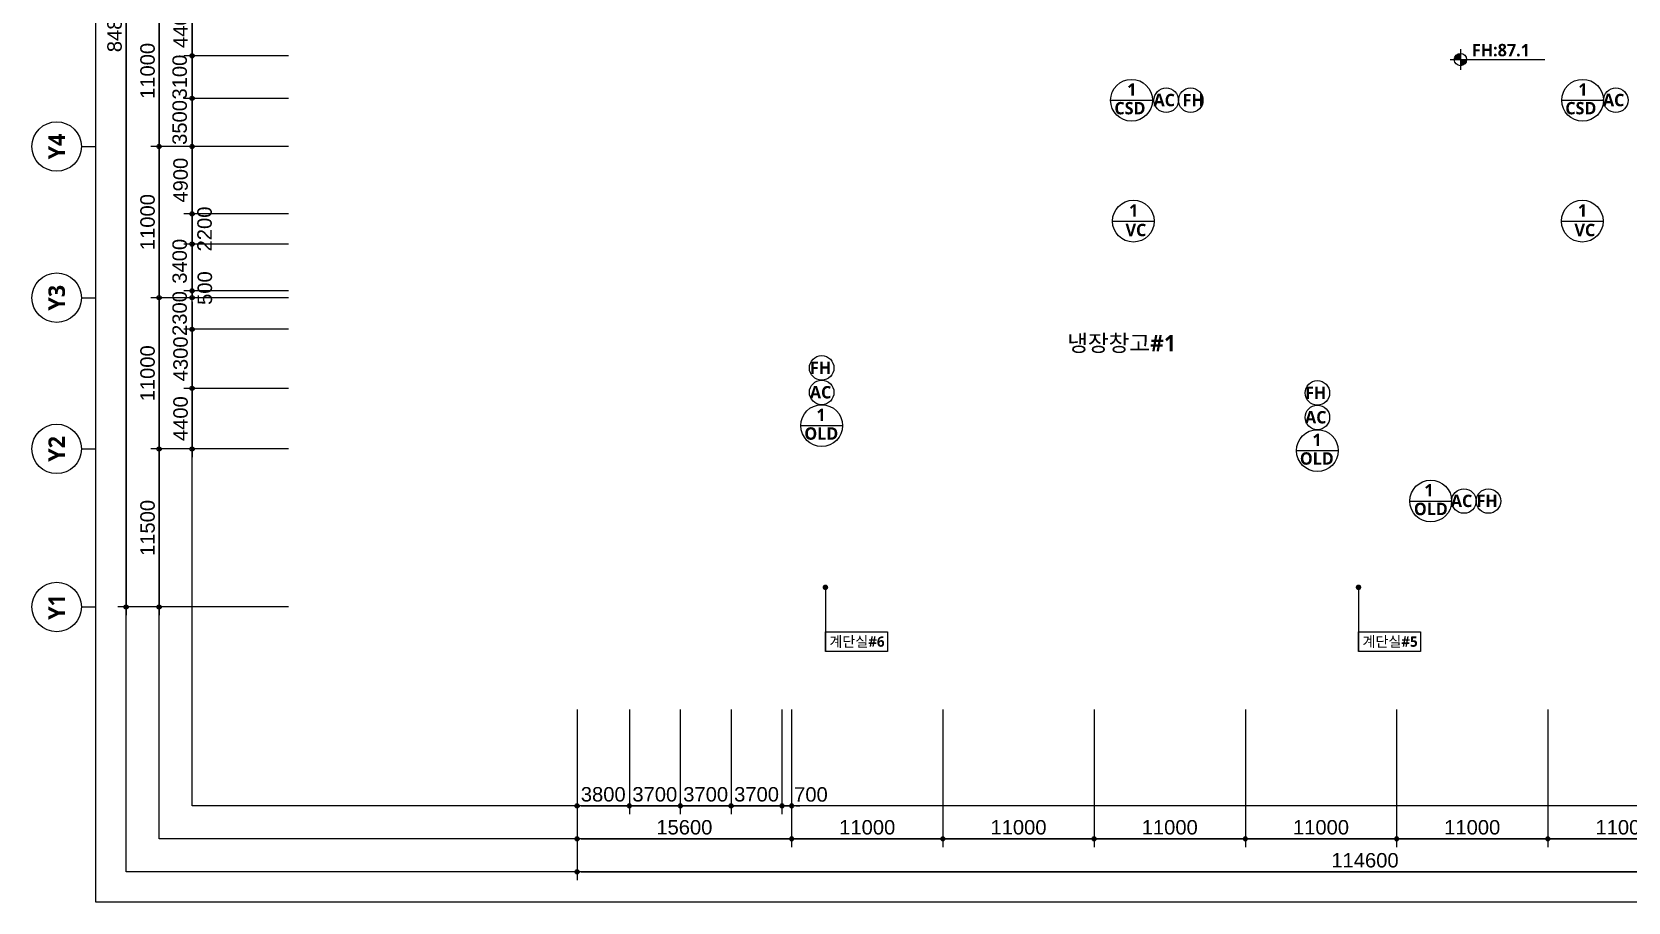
# Model space of a CAD drawing. Header units: millimetres. Extents: x 28132 to 241812, y 7641 to 169666.
# Drawn here: x 28132 to 144216, y 36445 to 99754 of the extents above; entities that cross this region are included whole.
import ezdxf
from ezdxf.enums import TextEntityAlignment as Align

# ---------------------------------------------------------------- set-up
doc = ezdxf.new("R2010")
doc.units = ezdxf.units.MM
doc.header["$LTSCALE"] = 50
doc.header["$MEASUREMENT"] = 0
doc.layers.get('0').update_dxf_attribs({"linetype": 'CONTINUOUS'})
doc.layers.get('Defpoints').update_dxf_attribs({"color": 181, "linetype": 'CONTINUOUS'})
for name, color, linetype in [('0_CSD', 6, 'CONTINUOUS'), ('0_OLD', 3, 'CONTINUOUS'), ('0_VC', 5, 'CONTINUOUS'), ('A-ANNO-TEXT2', 7, 'CONTINUOUS'), ('SYM', 8, 'CONTINUOUS'), ('X-SEC-종$0$A-ST-AXIS-BUB', 7, 'CONTINUOUS')]:
    doc.layers.add(name, color=color, linetype=linetype)
doc.layers.add('A-XXXX-SYMB', color=7, linetype='CONTINUOUS', lineweight=25)
doc.layers.add('Defpoint', color=161, linetype='CONTINUOUS', plot=False)
doc.styles.add('SH_대대리576', font='')
doc.styles.get("Standard").update_dxf_attribs({"font": 'arial.ttf'})
doc.styles.get('SH_대대리576').set_extended_font_data('NanumGothic', bold=True)
doc.dimstyles.new('SHP 600', dxfattribs={"dimscale": 300, "dimtxt": 3.5, "dimasz": 1, "dimexe": 2, "dimexo": 2, "dimgap": 1, "dimtad": 1, "dimdec": 0, "dimzin": 0, "dimdsep": 46, "dimtxsty": 'Standard', "dimblk": 'DIMDOT', "dimcen": 0.09, "dimclrt": 3, "dimadec": 0, "dimazin": 1, "dimtfac": 1, "dimtdec": 0, "dimtix": 1, "dimtmove": 2, "dimatfit": 0, "dimldrblk": 'DIMDOT', "dimfxl": 1, "dimtfillclr": 3, "dimtolj": 1, "dimtzin": 0, "dimarcsym": 0})

# ---------------------------------------------------------------- blocks, each defined once
blk = doc.blocks.new('DIMDOT')
at = {"linetype": 'Continuous'}
blk.add_line((-2, 0), (2, 0), dxfattribs=at)
for radius in [0.5, 0.25]:
    blk.add_circle((0, 0), radius, dxfattribs=at)
blk = doc.blocks.new('*D228')
at = {"color": 0, "lineweight": -2}
for p, q in [((46782, 142716), (34382, 142716)), ((34982, 142416), (34982, 58216)), ((46782, 57916), (34382, 57916))]:
    blk.add_line(p, q, dxfattribs=at)
at = {"layer": 'Defpoints', "color": 0}
for p in [(47382, 142716), (34982, 57916), (47382, 57916)]:
    blk.add_point(p, dxfattribs=at)
at = {"color": 0, "linetype": 'ByBlock', "lineweight": -2, "xscale": 300, "yscale": 300, "zscale": 300}
for p, rotation in [((34982, 142716), 90), ((34982, 57916), 270)]:
    blk.add_blockref('DIMDOT', p, dxfattribs=dict(at, rotation=rotation))
at = {"color": 3, "insert": (34146, 100316), "char_height": 1050, "attachment_point": 5, "rotation": 90}
blk.add_mtext('\\A1;84800', dxfattribs=at)
blk = doc.blocks.new('*D229')
at = {"color": 0, "lineweight": -2}
for p, q in [((46782, 69416), (36782, 69416)), ((37382, 69116), (37382, 58216)), ((46782, 57916), (36782, 57916))]:
    blk.add_line(p, q, dxfattribs=at)
at = {"layer": 'Defpoints', "color": 0}
for p in [(47382, 69416), (37382, 57916), (47382, 57916)]:
    blk.add_point(p, dxfattribs=at)
at = {"color": 0, "linetype": 'ByBlock', "lineweight": -2, "xscale": 300, "yscale": 300, "zscale": 300}
for p, rotation in [((37382, 69416), 90), ((37382, 57916), 270)]:
    blk.add_blockref('DIMDOT', p, dxfattribs=dict(at, rotation=rotation))
at = {"color": 3, "insert": (36546, 63666), "char_height": 1050, "attachment_point": 5, "rotation": 90}
blk.add_mtext('\\A1;11500', dxfattribs=at)
blk = doc.blocks.new('*D230')
at = {"color": 0, "lineweight": -2}
for p, q in [((46782, 80416), (36782, 80416)), ((37382, 80116), (37382, 69716)), ((46782, 69416), (36782, 69416))]:
    blk.add_line(p, q, dxfattribs=at)
at = {"layer": 'Defpoints', "color": 0}
for p in [(47382, 80416), (37382, 69416), (47382, 69416)]:
    blk.add_point(p, dxfattribs=at)
at = {"color": 0, "linetype": 'ByBlock', "lineweight": -2, "xscale": 300, "yscale": 300, "zscale": 300}
for p, rotation in [((37382, 80416), 90), ((37382, 69416), 270)]:
    blk.add_blockref('DIMDOT', p, dxfattribs=dict(at, rotation=rotation))
at = {"color": 3, "insert": (36546, 74916), "char_height": 1050, "attachment_point": 5, "rotation": 90}
blk.add_mtext('\\A1;11000', dxfattribs=at)
blk = doc.blocks.new('*D231')
at = {"color": 0, "lineweight": -2}
for p, q in [((46782, 91416), (36782, 91416)), ((37382, 91116), (37382, 80716)), ((46782, 80416), (36782, 80416))]:
    blk.add_line(p, q, dxfattribs=at)
at = {"layer": 'Defpoints', "color": 0}
for p in [(47382, 91416), (37382, 80416), (47382, 80416)]:
    blk.add_point(p, dxfattribs=at)
at = {"color": 0, "linetype": 'ByBlock', "lineweight": -2, "xscale": 300, "yscale": 300, "zscale": 300}
for p, rotation in [((37382, 91416), 90), ((37382, 80416), 270)]:
    blk.add_blockref('DIMDOT', p, dxfattribs=dict(at, rotation=rotation))
at = {"color": 3, "insert": (36546, 85916), "char_height": 1050, "attachment_point": 5, "rotation": 90}
blk.add_mtext('\\A1;11000', dxfattribs=at)
blk = doc.blocks.new('*D232')
at = {"color": 0, "lineweight": -2}
for p, q in [((46782, 102416), (36782, 102416)), ((37382, 102116), (37382, 91716)), ((46782, 91416), (36782, 91416))]:
    blk.add_line(p, q, dxfattribs=at)
at = {"layer": 'Defpoints', "color": 0}
for p in [(47382, 102416), (37382, 91416), (47382, 91416)]:
    blk.add_point(p, dxfattribs=at)
at = {"color": 0, "linetype": 'ByBlock', "lineweight": -2, "xscale": 300, "yscale": 300, "zscale": 300}
for p, rotation in [((37382, 102416), 90), ((37382, 91416), 270)]:
    blk.add_blockref('DIMDOT', p, dxfattribs=dict(at, rotation=rotation))
at = {"color": 3, "insert": (36546, 96916), "char_height": 1050, "attachment_point": 5, "rotation": 90}
blk.add_mtext('\\A1;11000', dxfattribs=at)
blk = doc.blocks.new('*D242')
at = {"color": 0, "lineweight": -2}
for p, q in [((46782, 102416), (39182, 102416)), ((39782, 102116), (39782, 98316)), ((46782, 98016), (39182, 98016))]:
    blk.add_line(p, q, dxfattribs=at)
at = {"layer": 'Defpoints', "color": 0}
for p in [(47382, 102416), (39782, 98016), (47382, 98016)]:
    blk.add_point(p, dxfattribs=at)
at = {"color": 0, "linetype": 'ByBlock', "lineweight": -2, "xscale": 300, "yscale": 300, "zscale": 300}
for p, rotation in [((39782, 102416), 90), ((39782, 98016), 270)]:
    blk.add_blockref('DIMDOT', p, dxfattribs=dict(at, rotation=rotation))
at = {"color": 3, "insert": (38946, 100216), "char_height": 1050, "attachment_point": 5, "rotation": 90}
blk.add_mtext('\\A1;4400', dxfattribs=at)
blk = doc.blocks.new('*D243')
at = {"color": 0, "lineweight": -2}
for p, q in [((46782, 98016), (39182, 98016)), ((39782, 97716), (39782, 95216)), ((46782, 94916), (39182, 94916))]:
    blk.add_line(p, q, dxfattribs=at)
at = {"layer": 'Defpoints', "color": 0}
for p in [(47382, 98016), (39782, 94916), (47382, 94916)]:
    blk.add_point(p, dxfattribs=at)
at = {"color": 0, "linetype": 'ByBlock', "lineweight": -2, "xscale": 300, "yscale": 300, "zscale": 300}
for p, rotation in [((39782, 98016), 90), ((39782, 94916), 270)]:
    blk.add_blockref('DIMDOT', p, dxfattribs=dict(at, rotation=rotation))
at = {"color": 3, "insert": (38881, 96466), "char_height": 1050, "attachment_point": 5, "rotation": 90}
blk.add_mtext('\\A1;3100', dxfattribs=at)
blk = doc.blocks.new('*D244')
at = {"color": 0, "lineweight": -2}
for p, q in [((46782, 94916), (39182, 94916)), ((39782, 94616), (39782, 91716)), ((46782, 91416), (39182, 91416))]:
    blk.add_line(p, q, dxfattribs=at)
at = {"layer": 'Defpoints', "color": 0}
for p in [(47382, 94916), (39782, 91416), (47382, 91416)]:
    blk.add_point(p, dxfattribs=at)
at = {"color": 0, "linetype": 'ByBlock', "lineweight": -2, "xscale": 300, "yscale": 300, "zscale": 300}
for p, rotation in [((39782, 94916), 90), ((39782, 91416), 270)]:
    blk.add_blockref('DIMDOT', p, dxfattribs=dict(at, rotation=rotation))
at = {"color": 3, "insert": (38881, 93166), "char_height": 1050, "attachment_point": 5, "rotation": 90}
blk.add_mtext('\\A1;3500', dxfattribs=at)
blk = doc.blocks.new('*D245')
at = {"color": 0, "lineweight": -2}
for p, q in [((46782, 91416), (39182, 91416)), ((39782, 91116), (39782, 86816)), ((46782, 86516), (39182, 86516))]:
    blk.add_line(p, q, dxfattribs=at)
at = {"layer": 'Defpoints', "color": 0}
for p in [(47382, 91416), (39782, 86516), (47382, 86516)]:
    blk.add_point(p, dxfattribs=at)
at = {"color": 0, "linetype": 'ByBlock', "lineweight": -2, "xscale": 300, "yscale": 300, "zscale": 300}
for p, rotation in [((39782, 91416), 90), ((39782, 86516), 270)]:
    blk.add_blockref('DIMDOT', p, dxfattribs=dict(at, rotation=rotation))
at = {"color": 3, "insert": (38946, 88966), "char_height": 1050, "attachment_point": 5, "rotation": 90}
blk.add_mtext('\\A1;4900', dxfattribs=at)
blk = doc.blocks.new('*D246')
at = {"color": 0, "lineweight": -2}
for p, q in [((46782, 86516), (39182, 86516)), ((39782, 86216), (39782, 84616)), ((46782, 84316), (39182, 84316))]:
    blk.add_line(p, q, dxfattribs=at)
at = {"layer": 'Defpoints', "color": 0}
for p in [(47382, 86516), (39782, 84316), (47382, 84316)]:
    blk.add_point(p, dxfattribs=at)
at = {"color": 0, "linetype": 'ByBlock', "lineweight": -2, "xscale": 300, "yscale": 300, "zscale": 300}
for p, rotation in [((39782, 86516), 90), ((39782, 84316), 270)]:
    blk.add_blockref('DIMDOT', p, dxfattribs=dict(at, rotation=rotation))
at = {"color": 3, "insert": (40692, 85416), "char_height": 1050, "attachment_point": 5, "rotation": 90}
blk.add_mtext('\\A1;2200', dxfattribs=at)
blk = doc.blocks.new('*D247')
at = {"color": 0, "lineweight": -2}
for p, q in [((46782, 84316), (39182, 84316)), ((39782, 84016), (39782, 81216)), ((46782, 80916), (39182, 80916))]:
    blk.add_line(p, q, dxfattribs=at)
at = {"layer": 'Defpoints', "color": 0}
for p in [(47382, 84316), (39782, 80916), (47382, 80916)]:
    blk.add_point(p, dxfattribs=at)
at = {"color": 0, "linetype": 'ByBlock', "lineweight": -2, "xscale": 300, "yscale": 300, "zscale": 300}
for p, rotation in [((39782, 84316), 90), ((39782, 80916), 270)]:
    blk.add_blockref('DIMDOT', p, dxfattribs=dict(at, rotation=rotation))
at = {"color": 3, "insert": (38881, 83066), "char_height": 1050, "attachment_point": 5, "rotation": 90}
blk.add_mtext('\\A1;3400', dxfattribs=at)
blk = doc.blocks.new('*D248')
at = {"color": 0, "lineweight": -2}
for p, q in [((39782, 81216), (39782, 81516)), ((46782, 80916), (39182, 80916)), ((46782, 80416), (39182, 80416)), ((39782, 80916), (39782, 80416)), ((39782, 80116), (39782, 79816))]:
    blk.add_line(p, q, dxfattribs=at)
at = {"layer": 'Defpoints', "color": 0}
for p in [(39782, 80416), (47382, 80916), (47382, 80416)]:
    blk.add_point(p, dxfattribs=at)
at = {"color": 0, "linetype": 'ByBlock', "lineweight": -2, "xscale": 300, "yscale": 300, "zscale": 300}
for p, rotation in [((39782, 80916), 270), ((39782, 80416), 90)]:
    blk.add_blockref('DIMDOT', p, dxfattribs=dict(at, rotation=rotation))
at = {"color": 3, "insert": (40713, 81116), "char_height": 1050, "attachment_point": 5, "rotation": 90}
blk.add_mtext('\\A1;500', dxfattribs=at)
blk = doc.blocks.new('*D249')
at = {"color": 0, "lineweight": -2}
for p, q in [((46782, 80416), (39182, 80416)), ((39782, 80116), (39782, 78416)), ((46782, 78116), (39182, 78116))]:
    blk.add_line(p, q, dxfattribs=at)
at = {"layer": 'Defpoints', "color": 0}
for p in [(47382, 80416), (39782, 78116), (47382, 78116)]:
    blk.add_point(p, dxfattribs=at)
at = {"color": 0, "linetype": 'ByBlock', "lineweight": -2, "xscale": 300, "yscale": 300, "zscale": 300}
for p, rotation in [((39782, 80416), 90), ((39782, 78116), 270)]:
    blk.add_blockref('DIMDOT', p, dxfattribs=dict(at, rotation=rotation))
at = {"color": 3, "insert": (38881, 79266), "char_height": 1050, "attachment_point": 5, "rotation": 90}
blk.add_mtext('\\A1;2300', dxfattribs=at)
blk = doc.blocks.new('*D250')
at = {"color": 0, "lineweight": -2}
for p, q in [((46782, 78116), (39182, 78116)), ((39782, 77816), (39782, 74116)), ((46782, 73816), (39182, 73816))]:
    blk.add_line(p, q, dxfattribs=at)
at = {"layer": 'Defpoints', "color": 0}
for p in [(47382, 78116), (39782, 73816), (47382, 73816)]:
    blk.add_point(p, dxfattribs=at)
at = {"color": 0, "linetype": 'ByBlock', "lineweight": -2, "xscale": 300, "yscale": 300, "zscale": 300}
for p, rotation in [((39782, 78116), 90), ((39782, 73816), 270)]:
    blk.add_blockref('DIMDOT', p, dxfattribs=dict(at, rotation=rotation))
at = {"color": 3, "insert": (38945, 75966), "char_height": 1050, "attachment_point": 5, "rotation": 90}
blk.add_mtext('\\A1;4300', dxfattribs=at)
blk = doc.blocks.new('X-SEC-종$0$A-ST-AXIS-BUB-1')
at = {"layer": 'X-SEC-종$0$A-ST-AXIS-BUB'}
blk.add_line((0, 350), (0, 0), dxfattribs=at)
blk.add_circle((0, 950), 600, dxfattribs=at)
blk = doc.blocks.new('A$C2E1A0DD2')
at = {"layer": 'A-XXXX-SYMB'}
h = blk.add_hatch(color=256, dxfattribs=at)
h.paths.add_polyline_path([(750, 1200, 0.4142136), (300, 750), (750, 750)])
h.paths.add_polyline_path([(1200, 750), (750, 750), (750, 300, 0.4142136)])
for p, q in [((750, 1500), (750, 0)), ((0, 750), (1500, 750))]:
    blk.add_line(p, q, dxfattribs=at)
blk.add_circle((750, 750), 450, dxfattribs=at)
blk = doc.blocks.new('A$C19A65A13')
at = {"layer": 'A-XXXX-SYMB'}
blk.add_line((1500, 750), (6891, 750), dxfattribs=at)
blk.add_blockref('A$C2E1A0DD2', (0, 0), dxfattribs=at)
blk = doc.blocks.new('*D272')
at = {"color": 0, "lineweight": -2}
for p, q in [((46782, 73816), (39182, 73816)), ((39782, 73516), (39782, 69716)), ((46782, 69416), (39182, 69416))]:
    blk.add_line(p, q, dxfattribs=at)
at = {"layer": 'Defpoints', "color": 0}
for p in [(47382, 73816), (39782, 69416), (47382, 69416)]:
    blk.add_point(p, dxfattribs=at)
at = {"color": 0, "linetype": 'ByBlock', "lineweight": -2, "xscale": 300, "yscale": 300, "zscale": 300}
for p, rotation in [((39782, 73816), 90), ((39782, 69416), 270)]:
    blk.add_blockref('DIMDOT', p, dxfattribs=dict(at, rotation=rotation))
at = {"color": 3, "insert": (38946, 71616), "char_height": 1050, "attachment_point": 5, "rotation": 90}
blk.add_mtext('\\A1;4400', dxfattribs=at)
blk = doc.blocks.new('*D282')
at = {"color": 0, "lineweight": -2}
for p, q in [((67782, 50445), (67782, 40445)), ((83382, 50445), (83382, 40445)), ((68082, 41045), (83082, 41045))]:
    blk.add_line(p, q, dxfattribs=at)
at = {"layer": 'Defpoints', "color": 0}
for p in [(67782, 51045), (83382, 51045), (83382, 41045)]:
    blk.add_point(p, dxfattribs=at)
at = {"color": 0, "linetype": 'ByBlock', "lineweight": -2, "xscale": 300, "yscale": 300, "zscale": 300, "rotation": 180}
blk.add_blockref('DIMDOT', (67782, 41045), dxfattribs=at)
at = {"color": 0, "linetype": 'ByBlock', "lineweight": -2, "xscale": 300, "yscale": 300, "zscale": 300}
blk.add_blockref('DIMDOT', (83382, 41045), dxfattribs=at)
at = {"color": 3, "insert": (75582, 41881), "char_height": 1050, "attachment_point": 5}
blk.add_mtext('\\A1;15600', dxfattribs=at)
blk = doc.blocks.new('*D283')
at = {"color": 0, "lineweight": -2}
for p, q in [((67782, 50445), (67782, 42845)), ((71582, 50445), (71582, 42845)), ((68082, 43445), (71282, 43445))]:
    blk.add_line(p, q, dxfattribs=at)
at = {"layer": 'Defpoints', "color": 0}
for p in [(67782, 51045), (71582, 51045), (71582, 43445)]:
    blk.add_point(p, dxfattribs=at)
at = {"color": 0, "linetype": 'ByBlock', "lineweight": -2, "xscale": 300, "yscale": 300, "zscale": 300, "rotation": 180}
blk.add_blockref('DIMDOT', (67782, 43445), dxfattribs=at)
at = {"color": 0, "linetype": 'ByBlock', "lineweight": -2, "xscale": 300, "yscale": 300, "zscale": 300}
blk.add_blockref('DIMDOT', (71582, 43445), dxfattribs=at)
at = {"color": 3, "insert": (69682, 44281), "char_height": 1050, "attachment_point": 5}
blk.add_mtext('\\A1;3800', dxfattribs=at)
blk = doc.blocks.new('*D284')
at = {"color": 0, "lineweight": -2}
for p, q in [((71582, 50445), (71582, 42845)), ((75282, 50445), (75282, 42845)), ((71282, 43445), (70982, 43445)), ((71582, 43445), (75282, 43445)), ((75582, 43445), (75882, 43445))]:
    blk.add_line(p, q, dxfattribs=at)
at = {"layer": 'Defpoints', "color": 0}
for p in [(71582, 51045), (75282, 51045), (75282, 43445)]:
    blk.add_point(p, dxfattribs=at)
at = {"color": 0, "linetype": 'ByBlock', "lineweight": -2, "xscale": 300, "yscale": 300, "zscale": 300}
blk.add_blockref('DIMDOT', (71582, 43445), dxfattribs=at)
at = {"color": 0, "linetype": 'ByBlock', "lineweight": -2, "xscale": 300, "yscale": 300, "zscale": 300, "rotation": 180}
blk.add_blockref('DIMDOT', (75282, 43445), dxfattribs=at)
at = {"color": 3, "insert": (73432, 44281), "char_height": 1050, "attachment_point": 5}
blk.add_mtext('\\A1;3700', dxfattribs=at)
blk = doc.blocks.new('*D285')
at = {"color": 0, "lineweight": -2}
for p, q in [((75282, 50445), (75282, 42845)), ((78982, 50445), (78982, 42845)), ((74982, 43445), (74682, 43445)), ((75282, 43445), (78982, 43445)), ((79282, 43445), (79582, 43445))]:
    blk.add_line(p, q, dxfattribs=at)
at = {"layer": 'Defpoints', "color": 0}
for p in [(75282, 51045), (78982, 51045), (78982, 43445)]:
    blk.add_point(p, dxfattribs=at)
at = {"color": 0, "linetype": 'ByBlock', "lineweight": -2, "xscale": 300, "yscale": 300, "zscale": 300}
blk.add_blockref('DIMDOT', (75282, 43445), dxfattribs=at)
at = {"color": 0, "linetype": 'ByBlock', "lineweight": -2, "xscale": 300, "yscale": 300, "zscale": 300, "rotation": 180}
blk.add_blockref('DIMDOT', (78982, 43445), dxfattribs=at)
at = {"color": 3, "insert": (77132, 44281), "char_height": 1050, "attachment_point": 5}
blk.add_mtext('\\A1;3700', dxfattribs=at)
blk = doc.blocks.new('*D286')
at = {"color": 0, "lineweight": -2}
for p, q in [((78982, 50445), (78982, 42845)), ((82682, 50445), (82682, 42845)), ((78682, 43445), (78382, 43445)), ((78982, 43445), (82682, 43445)), ((82982, 43445), (83282, 43445))]:
    blk.add_line(p, q, dxfattribs=at)
at = {"layer": 'Defpoints', "color": 0}
for p in [(78982, 51045), (82682, 51045), (82682, 43445)]:
    blk.add_point(p, dxfattribs=at)
at = {"color": 0, "linetype": 'ByBlock', "lineweight": -2, "xscale": 300, "yscale": 300, "zscale": 300}
blk.add_blockref('DIMDOT', (78982, 43445), dxfattribs=at)
at = {"color": 0, "linetype": 'ByBlock', "lineweight": -2, "xscale": 300, "yscale": 300, "zscale": 300, "rotation": 180}
blk.add_blockref('DIMDOT', (82682, 43445), dxfattribs=at)
at = {"color": 3, "insert": (80832, 44281), "char_height": 1050, "attachment_point": 5}
blk.add_mtext('\\A1;3700', dxfattribs=at)
blk = doc.blocks.new('*D287')
at = {"color": 0, "lineweight": -2}
for p, q in [((82682, 50445), (82682, 42845)), ((83382, 50445), (83382, 42845)), ((82382, 43445), (82082, 43445)), ((82682, 43445), (83382, 43445)), ((83682, 43445), (83982, 43445))]:
    blk.add_line(p, q, dxfattribs=at)
at = {"layer": 'Defpoints', "color": 0}
for p in [(82682, 51045), (83382, 51045), (83382, 43445)]:
    blk.add_point(p, dxfattribs=at)
at = {"color": 0, "linetype": 'ByBlock', "lineweight": -2, "xscale": 300, "yscale": 300, "zscale": 300}
blk.add_blockref('DIMDOT', (82682, 43445), dxfattribs=at)
at = {"color": 0, "linetype": 'ByBlock', "lineweight": -2, "xscale": 300, "yscale": 300, "zscale": 300, "rotation": 180}
blk.add_blockref('DIMDOT', (83382, 43445), dxfattribs=at)
at = {"color": 3, "insert": (84788, 44271), "char_height": 1050, "attachment_point": 5}
blk.add_mtext('\\A1;700', dxfattribs=at)
blk = doc.blocks.new('*D288')
at = {"color": 0, "lineweight": -2}
for p, q in [((83382, 50445), (83382, 40445)), ((94382, 50445), (94382, 40445)), ((83682, 41045), (94082, 41045))]:
    blk.add_line(p, q, dxfattribs=at)
at = {"layer": 'Defpoints', "color": 0}
for p in [(83382, 51045), (94382, 51045), (94382, 41045)]:
    blk.add_point(p, dxfattribs=at)
at = {"color": 0, "linetype": 'ByBlock', "lineweight": -2, "xscale": 300, "yscale": 300, "zscale": 300, "rotation": 180}
blk.add_blockref('DIMDOT', (83382, 41045), dxfattribs=at)
at = {"color": 0, "linetype": 'ByBlock', "lineweight": -2, "xscale": 300, "yscale": 300, "zscale": 300}
blk.add_blockref('DIMDOT', (94382, 41045), dxfattribs=at)
at = {"color": 3, "insert": (88882, 41881), "char_height": 1050, "attachment_point": 5}
blk.add_mtext('\\A1;11000', dxfattribs=at)
blk = doc.blocks.new('*D289')
at = {"color": 0, "lineweight": -2}
for p, q in [((94382, 50445), (94382, 40445)), ((105382, 50445), (105382, 40445)), ((94682, 41045), (105082, 41045))]:
    blk.add_line(p, q, dxfattribs=at)
at = {"layer": 'Defpoints', "color": 0}
for p in [(94382, 51045), (105382, 51045), (105382, 41045)]:
    blk.add_point(p, dxfattribs=at)
at = {"color": 0, "linetype": 'ByBlock', "lineweight": -2, "xscale": 300, "yscale": 300, "zscale": 300, "rotation": 180}
blk.add_blockref('DIMDOT', (94382, 41045), dxfattribs=at)
at = {"color": 0, "linetype": 'ByBlock', "lineweight": -2, "xscale": 300, "yscale": 300, "zscale": 300}
blk.add_blockref('DIMDOT', (105382, 41045), dxfattribs=at)
at = {"color": 3, "insert": (99882, 41881), "char_height": 1050, "attachment_point": 5}
blk.add_mtext('\\A1;11000', dxfattribs=at)
blk = doc.blocks.new('*D290')
at = {"color": 0, "lineweight": -2}
for p, q in [((105382, 50445), (105382, 40445)), ((116382, 50445), (116382, 40445)), ((105682, 41045), (116082, 41045))]:
    blk.add_line(p, q, dxfattribs=at)
at = {"layer": 'Defpoints', "color": 0}
for p in [(105382, 51045), (116382, 51045), (116382, 41045)]:
    blk.add_point(p, dxfattribs=at)
at = {"color": 0, "linetype": 'ByBlock', "lineweight": -2, "xscale": 300, "yscale": 300, "zscale": 300, "rotation": 180}
blk.add_blockref('DIMDOT', (105382, 41045), dxfattribs=at)
at = {"color": 0, "linetype": 'ByBlock', "lineweight": -2, "xscale": 300, "yscale": 300, "zscale": 300}
blk.add_blockref('DIMDOT', (116382, 41045), dxfattribs=at)
at = {"color": 3, "insert": (110882, 41881), "char_height": 1050, "attachment_point": 5}
blk.add_mtext('\\A1;11000', dxfattribs=at)
blk = doc.blocks.new('*D291')
at = {"color": 0, "lineweight": -2}
for p, q in [((116382, 50445), (116382, 40445)), ((127382, 50445), (127382, 40445)), ((116682, 41045), (127082, 41045))]:
    blk.add_line(p, q, dxfattribs=at)
at = {"layer": 'Defpoints', "color": 0}
for p in [(116382, 51045), (127382, 51045), (127382, 41045)]:
    blk.add_point(p, dxfattribs=at)
at = {"color": 0, "linetype": 'ByBlock', "lineweight": -2, "xscale": 300, "yscale": 300, "zscale": 300, "rotation": 180}
blk.add_blockref('DIMDOT', (116382, 41045), dxfattribs=at)
at = {"color": 0, "linetype": 'ByBlock', "lineweight": -2, "xscale": 300, "yscale": 300, "zscale": 300}
blk.add_blockref('DIMDOT', (127382, 41045), dxfattribs=at)
at = {"color": 3, "insert": (121882, 41881), "char_height": 1050, "attachment_point": 5}
blk.add_mtext('\\A1;11000', dxfattribs=at)
blk = doc.blocks.new('*D292')
at = {"color": 0, "lineweight": -2}
for p, q in [((127382, 50445), (127382, 40445)), ((138382, 50445), (138382, 40445)), ((127682, 41045), (138082, 41045))]:
    blk.add_line(p, q, dxfattribs=at)
at = {"layer": 'Defpoints', "color": 0}
for p in [(127382, 51045), (138382, 51045), (138382, 41045)]:
    blk.add_point(p, dxfattribs=at)
at = {"color": 0, "linetype": 'ByBlock', "lineweight": -2, "xscale": 300, "yscale": 300, "zscale": 300, "rotation": 180}
blk.add_blockref('DIMDOT', (127382, 41045), dxfattribs=at)
at = {"color": 0, "linetype": 'ByBlock', "lineweight": -2, "xscale": 300, "yscale": 300, "zscale": 300}
blk.add_blockref('DIMDOT', (138382, 41045), dxfattribs=at)
at = {"color": 3, "insert": (132882, 41881), "char_height": 1050, "attachment_point": 5}
blk.add_mtext('\\A1;11000', dxfattribs=at)
blk = doc.blocks.new('*D293')
at = {"color": 0, "lineweight": -2}
for p, q in [((138382, 50445), (138382, 40445)), ((149382, 50445), (149382, 40445)), ((138682, 41045), (149082, 41045))]:
    blk.add_line(p, q, dxfattribs=at)
at = {"layer": 'Defpoints', "color": 0}
for p in [(138382, 51045), (149382, 51045), (149382, 41045)]:
    blk.add_point(p, dxfattribs=at)
at = {"color": 0, "linetype": 'ByBlock', "lineweight": -2, "xscale": 300, "yscale": 300, "zscale": 300, "rotation": 180}
blk.add_blockref('DIMDOT', (138382, 41045), dxfattribs=at)
at = {"color": 0, "linetype": 'ByBlock', "lineweight": -2, "xscale": 300, "yscale": 300, "zscale": 300}
blk.add_blockref('DIMDOT', (149382, 41045), dxfattribs=at)
at = {"color": 3, "insert": (143882, 41881), "char_height": 1050, "attachment_point": 5}
blk.add_mtext('\\A1;11000', dxfattribs=at)
blk = doc.blocks.new('*D299')
at = {"color": 0, "lineweight": -2}
for p, q in [((67782, 50445), (67782, 38045)), ((182382, 50445), (182382, 38045)), ((68082, 38645), (182082, 38645))]:
    blk.add_line(p, q, dxfattribs=at)
at = {"layer": 'Defpoints', "color": 0}
for p in [(67782, 51045), (182382, 51045), (182382, 38645)]:
    blk.add_point(p, dxfattribs=at)
at = {"color": 0, "linetype": 'ByBlock', "lineweight": -2, "xscale": 300, "yscale": 300, "zscale": 300, "rotation": 180}
blk.add_blockref('DIMDOT', (67782, 38645), dxfattribs=at)
at = {"color": 0, "linetype": 'ByBlock', "lineweight": -2, "xscale": 300, "yscale": 300, "zscale": 300}
blk.add_blockref('DIMDOT', (182382, 38645), dxfattribs=at)
at = {"color": 3, "insert": (125082, 39481), "char_height": 1050, "attachment_point": 5}
blk.add_mtext('\\A1;114600', dxfattribs=at)

msp = doc.modelspace()

# ---------------------------------------------------------------- linework, layer by layer
for centre in [(110624.4, 94782.5, 103000), (143324.3, 94782.5, 103000), (85568.7, 73524.7), (121620.9, 71706.8, 103000), (132277.7, 65622.3, 103000)]:
    msp.add_circle(centre, 892.1)
at = {"color": 1}
for centre in [(112408.5, 94782.5, 103000), (85568.7, 75308.8), (121620.9, 73491, 103000), (134061.8, 65622.3, 103000)]:
    msp.add_circle(centre, 892.1, dxfattribs=at)
at = {"layer": '0_CSD'}
for p, q in [((106584.3, 94782.5, 103000), (109625.6, 94782.5, 103000)), ((139390.9, 94782.5, 103000), (142432.2, 94782.5, 103000))]:
    msp.add_line(p, q, dxfattribs=at)
for centre in [(108104.9, 94782.5, 103000), (140911.6, 94782.5, 103000)]:
    msp.add_circle(centre, 1520.7, dxfattribs=at)
at = {"layer": '0_OLD'}
for p, q in [((84048.1, 71112), (87089.4, 71112)), ((120100.2, 69294.1, 103000), (123141.5, 69294.1, 103000)), ((128344.4, 65622.3, 103000), (131385.7, 65622.3, 103000))]:
    msp.add_line(p, q, dxfattribs=at)
for centre in [(85568.7, 71112), (121620.9, 69294.1, 103000), (129865, 65622.3, 103000)]:
    msp.add_circle(centre, 1520.7, dxfattribs=at)
at = {"layer": '0_VC'}
for p, q in [((106717.4, 85987, 103000), (109758.7, 85987, 103000)), ((139365.3, 85987, 103000), (142406.6, 85987, 103000))]:
    msp.add_line(p, q, dxfattribs=at)
for centre in [(108238.1, 85987, 103000), (140885.9, 85987, 103000)]:
    msp.add_circle(centre, 1520.7, dxfattribs=at)
at = {"layer": 'Defpoint'}
for points in [[(203981.8, 36444.9), (32781.8, 36444.9), (32781.8, 165016.3), (203981.8, 165016.3)], [(201781.8, 38644.9), (34981.8, 38644.9), (34981.8, 162816.3), (201781.8, 162816.3)], [(199381.8, 41044.9), (37381.8, 41044.9), (37381.8, 160416.3), (199381.8, 160416.3)], [(196981.8, 43444.9), (39781.8, 43444.9), (39781.8, 158016.3), (196981.8, 158016.3)]]:
    msp.add_lwpolyline(points, close=True, dxfattribs=at)
at = {"layer": 'SYM', "const_width": 200}
for points in [[(85742.8, 59345.3, 1), (85942.8, 59345.3, 1)], [(124512.8, 59345.3, 1), (124712.8, 59345.3, 1)]]:
    msp.add_lwpolyline(points, format="xyb", close=True, dxfattribs=at)
at = {"layer": 'SYM'}
for points in [[(85842.8, 59345.3), (85842.8, 54670.3)], [(124612.8, 59345.3), (124612.8, 54670.3)]]:
    msp.add_lwpolyline(points, dxfattribs=at)
for points in [[(85842.8, 56100.3), (90352.8, 56100.3), (90352.8, 54670.3), (85842.8, 54670.3)], [(124612.8, 56100.3), (129122.8, 56100.3), (129122.8, 54670.3), (124612.8, 54670.3)]]:
    msp.add_lwpolyline(points, close=True, dxfattribs=at)

# ---------------------------------------------------------------- block references
msp.add_blockref('A$C19A65A13', (131276.4, 96989.4))
at = {"layer": 'X-SEC-종$0$A-ST-AXIS-BUB', "xscale": 3, "yscale": 3, "zscale": 3, "rotation": 90}
for p in [(32781.8, 91416.3), (32781.8, 80416.3), (32781.8, 69416.3), (32781.8, 57916.3)]:
    msp.add_blockref('X-SEC-종$0$A-ST-AXIS-BUB-1', p, dxfattribs=at)

# ---------------------------------------------------------------- texts
at = {"color": 1, "style": 'SH_대대리576'}
msp.add_text('FH:87.1', height=900, dxfattribs=at).set_placement((132857.8, 98430.3), align=Align.MIDDLE_LEFT)
at = {"style": 'SH_대대리576'}
for p in [(109703.4, 94347, 103000), (142390, 94347, 103000), (84714.5, 73089.2), (120726.6, 71271.3, 103000), (131331.8, 65186.8, 103000)]:
    msp.add_text('AC', height=900, dxfattribs=at).set_placement(p)
at = {"color": 1, "style": 'SH_대대리576'}
for p in [(111821, 94347, 103000), (84714.5, 74873.3), (120726.6, 73055.5, 103000), (133190.9, 65186.8, 103000)]:
    msp.add_text('FH', height=900, dxfattribs=at).set_placement(p)
at = {"layer": '0_CSD', "style": 'SH_대대리576'}
for s, p in [('1', (107787.7, 95115.9, 103000)), ('1', (140594.4, 95115.9, 103000)), ('CSD', (106857.7, 93756, 103000)), ('CSD', (139651, 93756, 103000))]:
    msp.add_text(s, height=900, dxfattribs=at).set_placement(p)
at = {"layer": '0_OLD', "style": 'SH_대대리576'}
for s, p in [('1', (85189, 71445.5)), ('OLD', (84309.4, 70085.5)), ('1', (121263.6, 69627.6, 103000)), ('OLD', (120346.9, 68267.6, 103000)), ('1', (129397.7, 65955.8, 103000)), ('OLD', (128641.1, 64595.8, 103000))]:
    msp.add_text(s, height=900, dxfattribs=at).set_placement(p)
at = {"layer": '0_VC', "style": 'SH_대대리576'}
for s, p in [('1', (107920.9, 86320.5, 103000)), ('1', (140568.7, 86320.5, 103000)), ('VC', (107669.7, 84891.5, 103000)), ('VC', (140317.6, 84891.5, 103000))]:
    msp.add_text(s, height=900, dxfattribs=at).set_placement(p)
at = {"layer": 'A-ANNO-TEXT2', "style": 'SH_대대리576'}
for s, height, p in [('냉장창고#1', 1200, (103428.3, 76509.9)), ('계단실#6', 750, (86131.6, 55020.1)), ('계단실#5', 750, (124901.6, 55020.1))]:
    msp.add_text(s, height=height, dxfattribs=at).set_placement(p)
at = {"layer": 'X-SEC-종$0$A-ST-AXIS-BUB', "style": 'SH_대대리576'}
for s, p in [('Y4', (29931.8, 91416.3)), ('Y3', (29931.8, 80416.3)), ('Y2', (29931.8, 69416.3)), ('Y1', (29931.8, 57916.3))]:
    msp.add_text(s, height=1200, rotation=90, dxfattribs=at).set_placement(p, align=Align.MIDDLE_CENTER)

# ---------------------------------------------------------------- dimensions: what is measured, and where the dimension line sits
for base, p1, p2, angle, picture, middle in [((34981.8, 57916.3), (47381.8, 142716.3), (47381.8, 57916.3), 90, '*D228', (34145.7, 100316.3)), ((37381.8, 91416.3), (47381.8, 102416.3), (47381.8, 91416.3), 90, '*D232', (36545.7, 96916.3)), ((39781.8, 98016.3), (47381.8, 102416.3), (47381.8, 98016.3), 90, '*D242', (38945.7, 100216.3)), ((37381.8, 80416.3), (47381.8, 91416.3), (47381.8, 80416.3), 90, '*D231', (36545.7, 85916.3)), ((39781.8, 86516.3), (47381.8, 91416.3), (47381.8, 86516.3), 90, '*D245', (38945.7, 88966.3)), ((37381.8, 69416.3), (47381.8, 80416.3), (47381.8, 69416.3), 90, '*D230', (36545.7, 74916.3)), ((39781.8, 73816.3), (47381.8, 78116.3), (47381.8, 73816.3), 90, '*D250', (38945.4, 75966.3)), ((39781.8, 69416.3), (47381.8, 73816.3), (47381.8, 69416.3), 90, '*D272', (38945.7, 71616.3)), ((37381.8, 57916.3), (47381.8, 69416.3), (47381.8, 57916.3), 90, '*D229', (36545.7, 63666.3)), ((83381.8, 41044.9), (67781.8, 51044.9), (83381.8, 51044.9), 180, '*D282', (75581.8, 41881)), ((71581.8, 43444.9), (67781.8, 51044.9), (71581.8, 51044.9), 180, '*D283', (69681.8, 44281.4)), ((182381.8, 38644.9), (67781.8, 51044.9), (182381.8, 51044.9), 180, '*D299', (125081.8, 39481)), ((75281.8, 43444.9), (71581.8, 51044.9), (75281.8, 51044.9), 180, '*D284', (73431.8, 44281.4)), ((78981.8, 43444.9), (75281.8, 51044.9), (78981.8, 51044.9), 180, '*D285', (77131.8, 44281.4)), ((82681.8, 43444.9), (78981.8, 51044.9), (82681.8, 51044.9), 180, '*D286', (80831.8, 44281.4)), ((94381.8, 41044.9), (83381.8, 51044.9), (94381.8, 51044.9), 180, '*D288', (88881.8, 41881)), ((105381.8, 41044.9), (94381.8, 51044.9), (105381.8, 51044.9), 180, '*D289', (99881.8, 41881)), ((116381.8, 41044.9), (105381.8, 51044.9), (116381.8, 51044.9), 180, '*D290', (110881.8, 41881)), ((127381.8, 41044.9), (116381.8, 51044.9), (127381.8, 51044.9), 180, '*D291', (121881.8, 41881)), ((138381.8, 41044.9), (127381.8, 51044.9), (138381.8, 51044.9), 180, '*D292', (132881.8, 41881)), ((149381.8, 41044.9), (138381.8, 51044.9), (149381.8, 51044.9), 180, '*D293', (143881.8, 41881))]:
    dim = msp.add_linear_dim(base=base, p1=p1, p2=p2, angle=angle, dimstyle='SHP 600')
    dim.commit()
    dim.dimension.update_dxf_attribs({"geometry": picture, "text_midpoint": middle})
for base, p1, p2, angle, picture, middle in [((39781.8, 94916.3), (47381.8, 98016.3), (47381.8, 94916.3), 90, '*D243', (38881.2, 96466.3)), ((39781.8, 91416.3), (47381.8, 94916.3), (47381.8, 91416.3), 90, '*D244', (38881.2, 93166.3)), ((39781.8, 84316.3), (47381.8, 86516.3), (47381.8, 84316.3), 90, '*D246', (40692.3, 85416.3)), ((39781.8, 80916.3), (47381.8, 84316.3), (47381.8, 80916.3), 90, '*D247', (38881.2, 83066.3)), ((39781.8, 80416.3), (47381.8, 80916.3), (47381.8, 80416.3), 90, '*D248', (40713.1, 81116.3)), ((39781.8, 78116.3), (47381.8, 80416.3), (47381.8, 78116.3), 90, '*D249', (38881.2, 79266.3)), ((83381.8, 43444.9), (82681.8, 51044.9), (83381.8, 51044.9), 180, '*D287', (84788.3, 44270.6))]:
    dim = msp.add_linear_dim(base=base, p1=p1, p2=p2, angle=angle, dimstyle='SHP 600')
    dim.commit()
    dim.dimension.update_dxf_attribs({"geometry": picture, "text_midpoint": middle, "dimtype": 160})

doc.saveas('drawing.dxf')
